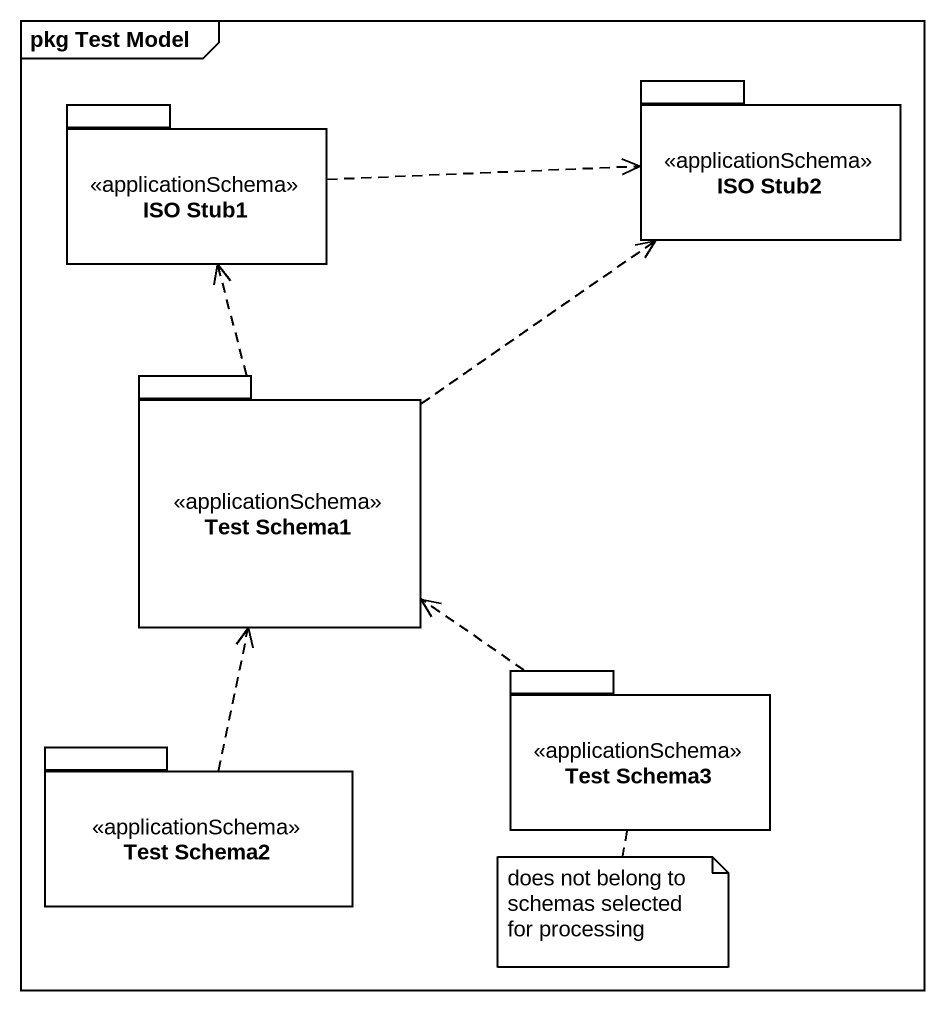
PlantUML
@startuml
mainframe pkg Test Model
package "ISO Stub1" as ISO_Stub1 <<applicationSchema>> {
}
package "ISO Stub2" as ISO_Stub2 <<applicationSchema>> {
}
package "Test Schema1" as Test_Schema1 <<applicationSchema>> {
}
package "Test Schema3" as Test_Schema3 <<applicationSchema>> {
}
package "Test Schema2" as Test_Schema2 <<applicationSchema>> {
}
ISO_Stub1 .right.> ISO_Stub2
Test_Schema1 .up.> ISO_Stub1
Test_Schema1 .up.> ISO_Stub2
Test_Schema3 .up.> Test_Schema1
Test_Schema2 .up.> Test_Schema1
note bottom of Test_Schema3 : does not belong to schemas selected for processing
@enduml
